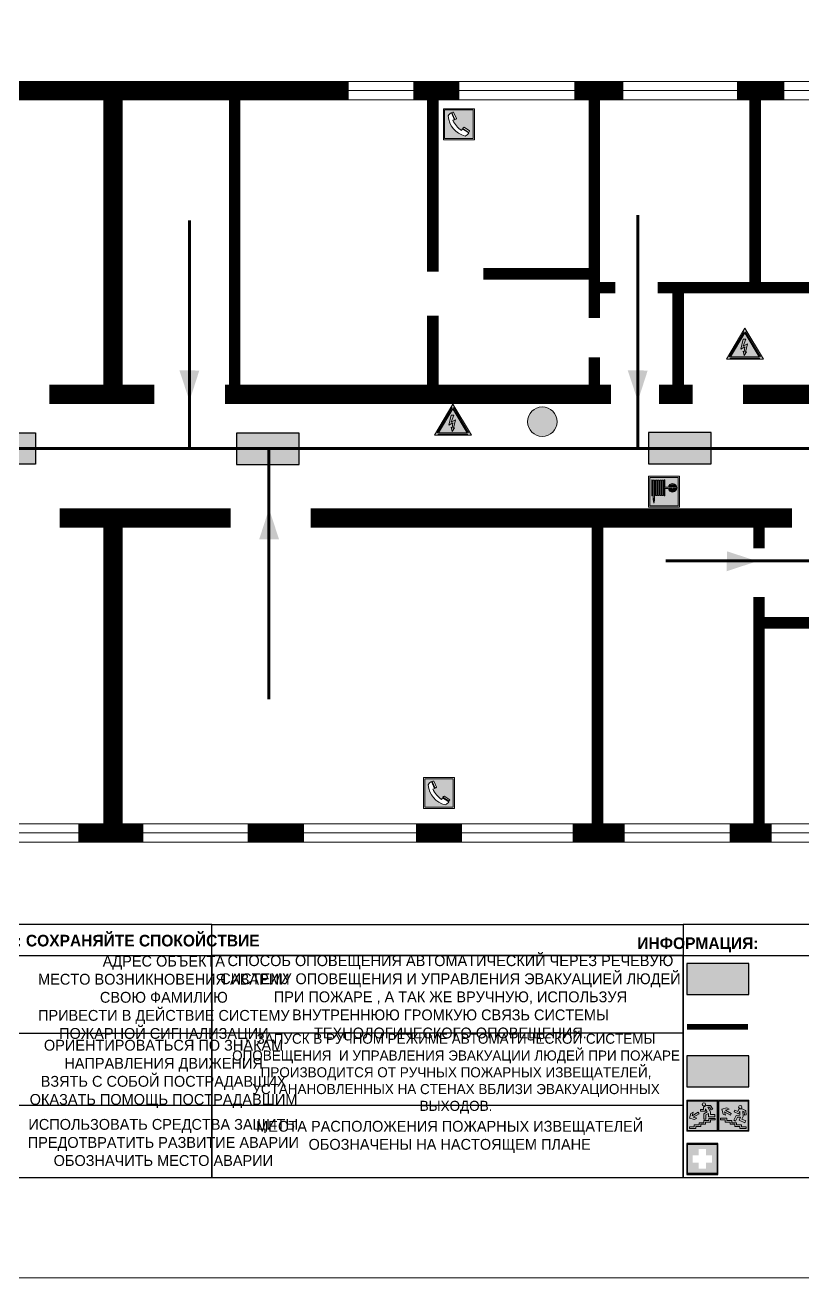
# Model space of a CAD drawing. Header units: millimetres. Extents: x 13114 to 67229, y 22859 to 38520.
# Drawn here: x 26454 to 26654.8, y 34765.6 to 35089.2 of the extents above; entities that cross this region are included whole.
import ezdxf

# ---------------------------------------------------------------- set-up
doc = ezdxf.new("R2010")
doc.units = ezdxf.units.MM
doc.layers.add('План_Штампы', color=7, linetype='Continuous')
doc.styles.add('обычный', font='arial.ttf')

# ---------------------------------------------------------------- blocks, each defined once
blk = doc.blocks.new('A$C7B4425F7')
at = {"true_color": 0xffffff}
blk.add_hatch(color=7, dxfattribs=at).paths.add_polyline_path([(0, 0), (-16, 0), (-16, -8), (0, -8)])
h = blk.add_hatch(color=126)
h.paths.add_polyline_path([(-0.2, -0.2), (-15.8, -0.2), (-15.8, -7.8), (-0.2, -7.8)])
h.paths.add_polyline_path([(-11.76, -2.03), (-11.76, -3.66), (-11.17, -3.66, -0.568275), (-11.17, -6.18), (-12.58, -6.18), (-12.58, -2.03)], flags=16)
h.paths.add_polyline_path([(-13.33, -4.12, -0.495768), (-13.59, -6.18), (-15.03, -6.18), (-15.03, -2.03), (-13.59, -2.03, -0.487973)], flags=16)
h.paths.add_polyline_path([(-10.25, -2.03), (-9.48, -2.03), (-9.48, -6.18), (-10.25, -6.18)], flags=16)
h.paths.add_polyline_path([(-13.84, -3.69), (-14.24, -3.69), (-14.24, -3.03), (-13.9, -3.03, -0.692621)], flags=0)
h.paths.add_polyline_path([(-9.15, -2.03), (-8.4, -2.03), (-8.04, -3.07), (-7.68, -2.03), (-6.93, -2.03), (-7.64, -4.1), (-6.93, -6.18), (-7.68, -6.18), (-8.04, -5.14), (-8.4, -6.18), (-9.15, -6.18), (-8.44, -4.1)], flags=16)
h.paths.add_polyline_path([(-11.76, -4.46), (-11.42, -4.46, -0.692621), (-11.36, -5.12), (-11.76, -5.12)], flags=0)
h.paths.add_polyline_path([(-13.9, -5.2), (-14.24, -5.2), (-14.24, -4.55), (-13.84, -4.55, -0.708038)], flags=0)
edge = h.paths.add_edge_path(flags=16)
edge.add_ellipse((-5.51, -4.08), major_axis=(0, 2.05), ratio=0.586184, start_angle=0, end_angle=360)
edge = h.paths.add_edge_path(flags=0)
edge.add_ellipse((-5.51, -4.08), major_axis=(0, 1.14), ratio=0.454828, start_angle=0, end_angle=360)
h.paths.add_polyline_path([(-4.13, -4.96, 0.377264), (-3.48, -4.52, 0.0555), (-3.16, -2.03), (-1.66, -2.03), (-1.66, -4.96), (-0.96, -4.96), (-0.96, -7.01), (-1.75, -7.01), (-1.75, -6.18), (-3.3, -6.18), (-3.3, -7.02), (-4.13, -7.02)], flags=16)
h.paths.add_polyline_path([(-2.73, -2.91), (-2.28, -2.91), (-2.28, -4.96), (-3.05, -4.96, 0.079136)], flags=0)
at = {"color": 126}
blk.add_lwpolyline([(-16, -8), (0, -8), (0, 0), (-16, 0)], close=True, dxfattribs=at)
blk = doc.blocks.new('A$C18900ED3')
h = blk.add_hatch(color=126)
h.paths.add_polyline_path([(-0.18, -0.18), (-7.02, -0.18), (-7.02, -7.02), (-0.18, -7.02)])
h.paths.add_polyline_path([(-5.89, -4.46), (-5.89, -2.77), (-4.46, -2.77), (-4.46, -1.31), (-2.77, -1.31), (-2.77, -2.77), (-1.33, -2.77), (-1.33, -4.46), (-2.77, -4.46), (-2.77, -5.89), (-4.46, -5.89), (-4.46, -4.46)], flags=16)
at = {"color": 126}
for p, q in [((-7.2, 0), (-7.2, -7.2)), ((0, 0), (-7.2, 0)), ((0, -7.2), (0, 0)), ((-7.02, -7.02), (-7.02, -0.18)), ((-7.02, -0.18), (-0.18, -0.18)), ((-0.18, -0.18), (-0.18, -7.02)), ((-7.2, -7.2), (0, -7.2)), ((-0.18, -7.02), (-7.02, -7.02))]:
    blk.add_line(p, q, dxfattribs=at)
blk = doc.blocks.new('вниз 3')
at = {"lineweight": 0, "true_color": 0xffffff}
h = blk.add_hatch(color=7, dxfattribs=at)
h.dxf.hatch_style = 1
h.paths.add_polyline_path([(40997.5, -4475.69), (40997.25, -4475.28), (40995.76, -4476.15), (40995.97, -4475.23), (40995.39, -4475.56), (40995.05, -4476.83), (40996.33, -4477.17), (40996.91, -4476.83), (40996, -4476.55)], flags=0)
h.paths.add_polyline_path([(40999.81, -4473.95), (41000.22, -4473.95), (41000.64, -4474.67), (41001.03, -4474.43), (41000.46, -4473.49), (41000.42, -4473.49), (40999.43, -4473.49), (40998.68, -4473.92), (40998.68, -4474.57), (40997.88, -4474.57), (40997.88, -4475), (40999.14, -4475), (40999.14, -4474.43), (40999.14, -4474.38), (40999.59, -4475.15), (40998.72, -4475.67), (40998.72, -4477.06), (40999.24, -4477.06), (40999.24, -4475.96), (40999.95, -4475.56), (40999.95, -4476.43), (41001.61, -4476.43), (41001.61, -4475.88), (41000.47, -4475.88), (41000.47, -4475.12)], flags=0)
h.paths.add_polyline_path([(40999.2, -4473.24, 1), (40998.35, -4473.24, 1)], flags=0)
h.paths.add_polyline_path([(41000.46, -4477.26), (41001.69, -4477.26), (41001.69, -4476.84), (41000.03, -4476.84), (41000.03, -4477.39), (40998.78, -4477.39), (40998.78, -4477.95), (40997.53, -4477.95), (40997.53, -4478.5), (40996.29, -4478.5), (40996.29, -4479.06), (40995.05, -4479.06), (40995.05, -4479.48), (40995.29, -4479.48), (40996.72, -4479.48), (40996.72, -4478.92), (40997.97, -4478.92), (40997.97, -4478.36), (40999.2, -4478.36), (40999.2, -4477.81), (41000.46, -4477.81)], flags=0)
h.paths.add_polyline_path([(41002.37, -4472.17), (40994.37, -4472.17), (40994.37, -4480.17), (41002.37, -4480.17)])
h.paths.add_polyline_path([(41002.16, -4479.96), (40994.57, -4479.96), (40994.57, -4472.37), (41002.16, -4472.37)], flags=16)
h.paths.add_polyline_path([(41001.61, -4475.88), (41001.61, -4476.43), (40999.95, -4476.43), (40999.95, -4475.56), (40999.24, -4475.96), (40999.24, -4477.06), (40998.72, -4477.06), (40998.72, -4475.67), (40999.59, -4475.15), (40999.14, -4474.38), (40999.14, -4474.43), (40999.14, -4475), (40997.88, -4475), (40997.88, -4474.57), (40998.68, -4474.57), (40998.68, -4473.92), (40999.43, -4473.49), (41000.42, -4473.49), (41000.46, -4473.49), (41001.03, -4474.43), (41000.64, -4474.67), (41000.22, -4473.95), (40999.81, -4473.95), (41000.47, -4475.12), (41000.47, -4475.88)], flags=0)
h.paths.add_polyline_path([(41001.69, -4476.84), (41001.69, -4477.26), (41000.46, -4477.26), (41000.46, -4477.81), (40999.2, -4477.81), (40999.2, -4478.36), (40997.97, -4478.36), (40997.97, -4478.92), (40996.72, -4478.92), (40996.72, -4479.48), (40995.05, -4479.48), (40995.05, -4479.06), (40996.29, -4479.06), (40996.29, -4478.5), (40997.53, -4478.5), (40997.53, -4477.95), (40998.78, -4477.95), (40998.78, -4477.39), (41000.03, -4477.39), (41000.03, -4476.84)], flags=0)
h.paths.add_polyline_path([(40998.35, -4473.24, -1), (40999.2, -4473.24, -1)], flags=0)
h.paths.add_polyline_path([(40997.5, -4475.69), (40996, -4476.55), (40996.91, -4476.83), (40996.33, -4477.17), (40995.05, -4476.83), (40995.39, -4475.56), (40995.97, -4475.23), (40995.76, -4476.15), (40997.25, -4475.28)], flags=0)
at = {"lineweight": 0}
h = blk.add_hatch(color=126, dxfattribs=at)
h.dxf.hatch_style = 1
h.paths.add_polyline_path([(41002.16, -4472.37), (40994.57, -4472.37), (40994.57, -4479.96), (41002.16, -4479.96)])
h.paths.add_polyline_path([(40995.97, -4475.23), (40995.76, -4476.15), (40997.25, -4475.28), (40997.5, -4475.69), (40996, -4476.55), (40996.91, -4476.83), (40996.33, -4477.17), (40995.05, -4476.83), (40995.39, -4475.56)], flags=16)
h.paths.add_polyline_path([(40997.88, -4474.57), (40998.68, -4474.57), (40998.68, -4473.92), (40999.43, -4473.49), (41000.42, -4473.49), (41000.46, -4473.49), (41001.03, -4474.43), (41000.64, -4474.67), (41000.22, -4473.95), (40999.81, -4473.95), (41000.47, -4475.12), (41000.47, -4475.88), (41001.61, -4475.88), (41001.61, -4476.43), (40999.95, -4476.43), (40999.95, -4475.56), (40999.24, -4475.96), (40999.24, -4477.06), (40998.72, -4477.06), (40998.72, -4475.67), (40999.59, -4475.15), (40999.14, -4474.38), (40999.14, -4474.43), (40999.14, -4475), (40997.88, -4475)], flags=16)
h.paths.add_polyline_path([(40998.35, -4473.24, -1), (40999.2, -4473.24, -1)], flags=16)
h.paths.add_polyline_path([(40997.53, -4477.95), (40998.78, -4477.95), (40998.78, -4477.39), (41000.03, -4477.39), (41000.03, -4476.84), (41001.69, -4476.84), (41001.69, -4477.26), (41000.46, -4477.26), (41000.46, -4477.81), (40999.2, -4477.81), (40999.2, -4478.36), (40997.97, -4478.36), (40997.97, -4478.92), (40996.72, -4478.92), (40996.72, -4479.48), (40995.05, -4479.48), (40995.05, -4479.06), (40996.29, -4479.06), (40996.29, -4478.5), (40997.53, -4478.5)], flags=16)
at = {"lineweight": 0, "true_color": 0xffffff}
h = blk.add_hatch(color=7, dxfattribs=at)
h.dxf.hatch_style = 1
h.paths.add_polyline_path([(40999.2, -4473.24, 1), (40998.35, -4473.24, 1)])
h.paths.add_polyline_path([(40999.81, -4473.95), (41000.22, -4473.95), (41000.64, -4474.67), (41001.03, -4474.43), (41000.46, -4473.49), (41000.42, -4473.49), (40999.43, -4473.49), (40998.68, -4473.92), (40998.68, -4474.57), (40997.88, -4474.57), (40997.88, -4475), (40999.14, -4475), (40999.14, -4474.43), (40999.14, -4474.38), (40999.59, -4475.15), (40998.72, -4475.67), (40998.72, -4477.06), (40999.24, -4477.06), (40999.24, -4475.96), (40999.95, -4475.56), (40999.95, -4476.43), (41001.61, -4476.43), (41001.61, -4475.88), (41000.47, -4475.88), (41000.47, -4475.12)])
h.paths.add_polyline_path([(40999.2, -4477.81), (41000.46, -4477.81), (41000.46, -4477.26), (41001.69, -4477.26), (41001.69, -4476.84), (41000.03, -4476.84), (41000.03, -4477.39), (40998.78, -4477.39), (40998.78, -4477.95), (40997.53, -4477.95), (40997.53, -4478.5), (40996.29, -4478.5), (40996.29, -4479.06), (40995.05, -4479.06), (40995.05, -4479.48), (40995.29, -4479.48), (40996.72, -4479.48), (40996.72, -4478.92), (40997.97, -4478.92), (40997.97, -4478.36), (40999.2, -4478.36)])
h.paths.add_polyline_path([(40997.5, -4475.69), (40997.25, -4475.28), (40995.76, -4476.15), (40995.97, -4475.23), (40995.39, -4475.56), (40995.05, -4476.83), (40996.33, -4477.17), (40996.91, -4476.83), (40996, -4476.55)])
at = {"color": 126, "lineweight": 0}
for points in [[(40994.37, -4472.17), (41002.37, -4472.17), (41002.37, -4480.17), (40994.37, -4480.17)], [(40994.57, -4472.37), (41002.16, -4472.37), (41002.16, -4479.96), (40994.57, -4479.96)]]:
    blk.add_lwpolyline(points, close=True, dxfattribs=at)
for points in [[(40999.14, -4474.43), (40999.14, -4475), (40997.88, -4475), (40997.88, -4474.57), (40998.68, -4474.57), (40998.68, -4473.92), (40999.43, -4473.49), (41000.42, -4473.49), (41000.46, -4473.49), (41001.03, -4474.43), (41000.64, -4474.67), (41000.22, -4473.95), (40999.81, -4473.95), (41000.47, -4475.12), (41000.47, -4475.88), (41001.61, -4475.88), (41001.61, -4476.43), (40999.95, -4476.43), (40999.95, -4475.56), (40999.24, -4475.96), (40999.24, -4477.06), (40998.72, -4477.06), (40998.72, -4475.67), (40999.59, -4475.15), (40999.14, -4474.38), (40999.14, -4474.43)], [(40995.05, -4476.83), (40995.39, -4475.56), (40995.97, -4475.23), (40995.76, -4476.15), (40997.25, -4475.28), (40997.5, -4475.69), (40996, -4476.55), (40996.91, -4476.83), (40996.33, -4477.17), (40995.05, -4476.83)], [(40995.29, -4479.48), (40995.05, -4479.48), (40995.05, -4479.06), (40996.29, -4479.06), (40996.29, -4478.5), (40997.53, -4478.5), (40997.53, -4477.95), (40998.78, -4477.95), (40998.78, -4477.39), (41000.03, -4477.39), (41000.03, -4476.84), (41001.69, -4476.84), (41001.69, -4477.26), (41000.46, -4477.26), (41000.46, -4477.81), (40999.2, -4477.81), (40999.2, -4478.36), (40997.97, -4478.36), (40997.97, -4478.92), (40996.72, -4478.92), (40996.72, -4479.48), (40995.05, -4479.48)]]:
    blk.add_lwpolyline(points, dxfattribs=at)
blk.add_circle((40998.77, -4473.24), 0.426, dxfattribs=at)
blk = doc.blocks.new('A$C32E8229D')
at = {"true_color": 0xffffff}
blk.add_hatch(color=7, dxfattribs=at).paths.add_polyline_path([(0, 0), (0, -8), (16, -8), (16, 0)])
h = blk.add_hatch(color=126)
h.paths.add_polyline_path([(0.2, -0.2), (15.8, -0.2), (15.8, -7.8), (0.2, -7.8)])
h.paths.add_polyline_path([(13.49, -2.05), (12.08, -2.05), (11.37, -2.63, 0.162397), (11.29, -2.84), (11.29, -3.63), (10.35, -3.63), (10.35, -4.05), (11.68, -4.05), (11.68, -3.48), (12.26, -4.28), (11.29, -5.1), (11.29, -6.78), (11.85, -6.78), (11.85, -5.44), (12.8, -4.64), (12.8, -5.94), (14.46, -5.94), (14.46, -5.39), (13.45, -5.39), (13.45, -3.97), (12.46, -2.59), (13.15, -2.59), (13.69, -3.34), (14.18, -3)], flags=16)
h.paths.add_polyline_path([(10.74, -1.82, 1), (11.8, -1.82, 1)], flags=16)
h.paths.add_polyline_path([(9.39, -3.59), (5.99, -3.59), (6.56, -3.03), (5.91, -3.03), (5.1, -3.83), (5.91, -4.64), (6.56, -4.64), (5.99, -4.09), (9.39, -4.09)], flags=16)
h.paths.add_polyline_path([(4.29, -1.08), (1.72, -1.08), (1.72, -6.6), (4.29, -6.6)], flags=16)
at = {"color": 126}
blk.add_lwpolyline([(16, -8), (0, -8), (0, 0), (16, 0)], close=True, dxfattribs=at)
blk = doc.blocks.new('вверх')
at = {"lineweight": 0, "true_color": 0xffffff}
h = blk.add_hatch(color=7, dxfattribs=at)
h.dxf.hatch_style = 1
h.paths.add_polyline_path([(40999.03, -4475.37), (41000.53, -4474.51), (40999.62, -4474.22), (41000.2, -4473.88), (41001.48, -4474.22), (41001.13, -4475.49), (41000.55, -4475.82), (41000.76, -4474.91), (40999.27, -4475.77)], flags=0)
h.paths.add_polyline_path([(40998.09, -4474.5), (40998.28, -4474.89), (40997.14, -4475.43), (40996.89, -4474.92), (40996.87, -4474.87), (40996.8, -4475.75), (40997.81, -4475.85), (40998.41, -4477.11), (40997.94, -4477.33), (40997.47, -4476.34), (40996.66, -4476.28), (40997.03, -4477.06), (40995.52, -4477.78), (40995.29, -4477.28), (40996.32, -4476.79), (40996, -4476.11), (40996.09, -4474.77), (40995.72, -4474.94), (40995.64, -4475.77), (40995.2, -4475.72), (40995.3, -4474.63), (40995.33, -4474.61), (40996.23, -4474.19), (40997.09, -4474.25), (40997.37, -4474.84)], flags=0)
h.paths.add_polyline_path([(40997.14, -4473.68, -1), (40996.29, -4473.68, -1)], flags=0)
h.paths.add_polyline_path([(41000.58, -4477.58), (41000.58, -4477.03), (41001.81, -4477.03), (41001.81, -4476.6), (41000.15, -4476.6), (41000.15, -4477.16), (40998.9, -4477.16), (40998.9, -4477.72), (40997.65, -4477.72), (40997.65, -4478.27), (40996.41, -4478.27), (40996.41, -4478.82), (40995.17, -4478.82), (40995.17, -4479.25), (40995.41, -4479.25), (40996.84, -4479.25), (40996.84, -4478.69), (40998.09, -4478.69), (40998.09, -4478.13), (40999.32, -4478.13), (40999.32, -4477.58)], flags=0)
h.paths.add_polyline_path([(41002.49, -4471.94), (40994.49, -4471.94), (40994.49, -4479.94), (41002.49, -4479.94)])
h.paths.add_polyline_path([(41002.28, -4479.72), (40994.69, -4479.72), (40994.69, -4472.14), (41002.28, -4472.14)], flags=16)
h.paths.add_polyline_path([(41001.81, -4476.6), (41001.81, -4477.03), (41000.58, -4477.03), (41000.58, -4477.58), (40999.32, -4477.58), (40999.32, -4478.13), (40998.09, -4478.13), (40998.09, -4478.69), (40996.84, -4478.69), (40996.84, -4479.25), (40995.17, -4479.25), (40995.17, -4478.82), (40996.41, -4478.82), (40996.41, -4478.27), (40997.65, -4478.27), (40997.65, -4477.72), (40998.9, -4477.72), (40998.9, -4477.16), (41000.15, -4477.16), (41000.15, -4476.6)], flags=0)
at = {"lineweight": 0}
h = blk.add_hatch(color=126, dxfattribs=at)
h.dxf.hatch_style = 1
h.paths.add_polyline_path([(40994.69, -4479.72), (41002.28, -4479.72), (41002.28, -4472.14), (40994.69, -4472.14)])
h.paths.add_polyline_path([(40999.03, -4475.37), (41000.53, -4474.51), (40999.62, -4474.22), (41000.2, -4473.88), (41001.48, -4474.22), (41001.13, -4475.49), (41000.55, -4475.82), (41000.76, -4474.91), (40999.27, -4475.77)], flags=16)
h.paths.add_polyline_path([(40997.09, -4474.25), (40997.37, -4474.84), (40998.09, -4474.5), (40998.28, -4474.89), (40997.14, -4475.43), (40996.89, -4474.92), (40996.87, -4474.87), (40996.8, -4475.75), (40997.81, -4475.85), (40998.41, -4477.11), (40997.94, -4477.33), (40997.47, -4476.34), (40996.66, -4476.28), (40997.03, -4477.06), (40995.52, -4477.78), (40995.29, -4477.28), (40996.32, -4476.79), (40996, -4476.11), (40996.09, -4474.77), (40995.72, -4474.94), (40995.64, -4475.77), (40995.2, -4475.72), (40995.3, -4474.63), (40995.33, -4474.61), (40996.23, -4474.19)], flags=16)
h.paths.add_polyline_path([(40996.29, -4473.68, -1), (40997.14, -4473.68, -1)], flags=16)
h.paths.add_polyline_path([(40997.65, -4477.72), (40998.9, -4477.72), (40998.9, -4477.16), (41000.15, -4477.16), (41000.15, -4476.6), (41001.81, -4476.6), (41001.81, -4477.03), (41000.58, -4477.03), (41000.58, -4477.58), (40999.32, -4477.58), (40999.32, -4478.13), (40998.09, -4478.13), (40998.09, -4478.69), (40996.84, -4478.69), (40996.84, -4479.25), (40995.17, -4479.25), (40995.17, -4478.82), (40996.41, -4478.82), (40996.41, -4478.27), (40997.65, -4478.27)], flags=16)
at = {"lineweight": 0, "true_color": 0xffffff}
h = blk.add_hatch(color=7, dxfattribs=at)
h.dxf.hatch_style = 1
h.paths.add_polyline_path([(40997.14, -4473.68, 1), (40996.29, -4473.68, 1)])
h.paths.add_polyline_path([(40998.28, -4474.89), (40998.09, -4474.5), (40997.37, -4474.84), (40997.09, -4474.25), (40996.23, -4474.19), (40995.33, -4474.61), (40995.3, -4474.63), (40995.2, -4475.72), (40995.64, -4475.77), (40995.72, -4474.94), (40996.09, -4474.77), (40996, -4476.11), (40996.32, -4476.79), (40995.29, -4477.28), (40995.52, -4477.78), (40997.03, -4477.06), (40996.66, -4476.28), (40997.47, -4476.34), (40997.94, -4477.33), (40998.41, -4477.11), (40997.81, -4475.85), (40996.8, -4475.75), (40996.87, -4474.87), (40996.89, -4474.92), (40997.14, -4475.43)])
h.paths.add_polyline_path([(40998.09, -4478.13), (40999.32, -4478.13), (40999.32, -4477.58), (41000.58, -4477.58), (41000.58, -4477.03), (41001.81, -4477.03), (41001.81, -4476.6), (41000.15, -4476.6), (41000.15, -4477.16), (40998.9, -4477.16), (40998.9, -4477.72), (40997.65, -4477.72), (40997.65, -4478.27), (40996.41, -4478.27), (40996.41, -4478.82), (40995.17, -4478.82), (40995.17, -4479.25), (40995.41, -4479.25), (40996.84, -4479.25), (40996.84, -4478.69), (40998.09, -4478.69)])
h.paths.add_polyline_path([(40999.03, -4475.37), (40999.27, -4475.77), (41000.76, -4474.91), (41000.55, -4475.82), (41001.13, -4475.49), (41001.48, -4474.22), (41000.2, -4473.88), (40999.62, -4474.22), (41000.53, -4474.51)])
at = {"color": 126, "lineweight": 0}
for points in [[(40994.49, -4471.94), (41002.49, -4471.94), (41002.49, -4479.94), (40994.49, -4479.94)], [(40994.69, -4472.14), (41002.28, -4472.14), (41002.28, -4479.72), (40994.69, -4479.72)]]:
    blk.add_lwpolyline(points, close=True, dxfattribs=at)
for points in [[(40996.89, -4474.92), (40997.14, -4475.43), (40998.28, -4474.89), (40998.09, -4474.5), (40997.37, -4474.84), (40997.09, -4474.25), (40996.23, -4474.19), (40995.33, -4474.61), (40995.3, -4474.63), (40995.2, -4475.72), (40995.64, -4475.77), (40995.72, -4474.94), (40996.09, -4474.77), (40996, -4476.11), (40996.32, -4476.79), (40995.29, -4477.28), (40995.52, -4477.78), (40997.03, -4477.06), (40996.66, -4476.28), (40997.47, -4476.34), (40997.94, -4477.33), (40998.41, -4477.11), (40997.81, -4475.85), (40996.8, -4475.75), (40996.87, -4474.87), (40996.89, -4474.92)], [(41001.48, -4474.22), (41001.13, -4475.49), (41000.55, -4475.82), (41000.76, -4474.91), (40999.27, -4475.77), (40999.03, -4475.37), (41000.53, -4474.51), (40999.62, -4474.22), (41000.2, -4473.88), (41001.48, -4474.22)], [(40995.41, -4479.25), (40995.17, -4479.25), (40995.17, -4478.82), (40996.41, -4478.82), (40996.41, -4478.27), (40997.65, -4478.27), (40997.65, -4477.72), (40998.9, -4477.72), (40998.9, -4477.16), (41000.15, -4477.16), (41000.15, -4476.6), (41001.81, -4476.6), (41001.81, -4477.03), (41000.58, -4477.03), (41000.58, -4477.58), (40999.32, -4477.58), (40999.32, -4478.13), (40998.09, -4478.13), (40998.09, -4478.69), (40996.84, -4478.69), (40996.84, -4479.25), (40995.17, -4479.25)]]:
    blk.add_lwpolyline(points, dxfattribs=at)
blk.add_circle((40996.71, -4473.68), 0.426, dxfattribs=at)
blk = doc.blocks.new('A$C7B8C2D5B')
at = {"lineweight": 0}
h = blk.add_hatch(color=5, dxfattribs=at)
h.dxf.hatch_style = 1
h.paths.add_polyline_path([(1.4, -3.02, 1), (-2.11, -3.02, 1)])
at = {"color": 5, "lineweight": 0}
blk.add_circle((-0.36, -3.02), 1.75, dxfattribs=at)
blk = doc.blocks.new('A$C3E6D3DDE')
at = {"lineweight": 5}
h = blk.add_hatch(color=40, dxfattribs=at)
h.paths.add_polyline_path([(24.1, 1.45), (16.46, -11.35), (31.74, -11.35)])
h.paths.add_polyline_path([(24.09, -0.46), (30.03, -10.41), (18.14, -10.41)], flags=16)
h.paths.add_polyline_path([(24.54, -3.08), (23.41, -6.02), (25.13, -5.01), (24.33, -8.5), (24.82, -8.27), (23.79, -9.86), (23.4, -8.04), (23.8, -8.43), (24.04, -6.29), (22.39, -7.25), (23.44, -3.08)], flags=0)
h = blk.add_hatch(color=256, dxfattribs=at)
h.paths.add_polyline_path([(24.37, 0.03, 0.567511), (23.82, 0.03), (17.59, -10.4, 0.582454), (17.86, -10.88), (30.32, -10.88, 0.582149), (30.6, -10.4)])
h.paths.add_polyline_path([(24.09, -0.46), (18.14, -10.41), (30.03, -10.41)], flags=16)
h.paths.add_polyline_path([(24.54, -3.08), (23.41, -6.02), (25.13, -5.01), (24.33, -8.5), (24.82, -8.27), (23.79, -9.86), (23.4, -8.04), (23.8, -8.43), (24.04, -6.29), (22.39, -7.25), (23.44, -3.08)], flags=0)
h = blk.add_hatch(color=40, dxfattribs=at)
h.paths.add_polyline_path([(24.09, -0.46), (18.14, -10.41), (30.03, -10.41)])
h.paths.add_polyline_path([(24.82, -8.27), (23.79, -9.86), (23.4, -8.04), (23.8, -8.43), (24.04, -6.29), (22.39, -7.25), (23.44, -3.08), (24.54, -3.08), (23.41, -6.02), (25.13, -5.01), (24.33, -8.5)], flags=16)
at = {"color": 40, "lineweight": 5}
for p, q in [((16.46, -11.35), (24.1, 1.45)), ((24.1, 1.45), (31.74, -11.35))]:
    blk.add_line(p, q, dxfattribs=at)
at = {"lineweight": 5}
for p, q in [((17.59, -10.4), (23.82, 0.03)), ((24.37, 0.03), (30.6, -10.4)), ((18.14, -10.41), (24.09, -0.46)), ((23.44, -3.08), (22.39, -7.25)), ((23.41, -6.02), (24.54, -3.08)), ((25.13, -5.01), (23.41, -6.02)), ((24.54, -3.08), (23.44, -3.08)), ((24.09, -0.46), (30.03, -10.41)), ((24.33, -8.5), (25.13, -5.01)), ((22.39, -7.25), (24.04, -6.29)), ((23.8, -8.43), (23.4, -8.04)), ((23.4, -8.04), (23.79, -9.86)), ((23.79, -9.86), (24.82, -8.27)), ((24.04, -6.29), (23.8, -8.43)), ((24.82, -8.27), (24.33, -8.5)), ((17.86, -10.88), (30.32, -10.88)), ((18.14, -10.41), (30.03, -10.41))]:
    blk.add_line(p, q, dxfattribs=at)
at = {"color": 50, "lineweight": 5}
blk.add_line((31.74, -11.35), (16.46, -11.35), dxfattribs=at)
blk = doc.blocks.new('A$C37112FD5')
at = {"true_color": 0xf5f5ff}
h = blk.add_hatch(color=7, dxfattribs=at)
h.dxf.hatch_style = 1
h.paths.add_polyline_path([(12.8, -7.4), (0, -7.4), (0, -20.2), (12.8, -20.2)])
h.paths.add_polyline_path([(12.29, -7.91), (12.29, -19.69), (0.51, -19.69), (0.51, -7.91)], flags=16)
h.paths.add_polyline_path([(4.98, -9.04, -0.42597), (5.17, -9.22), (5.17, -12.25), (5.17, -15.29, -0.432244), (4.98, -15.47), (4.83, -15.47, -0.42597), (4.64, -15.29), (4.64, -12.25), (4.64, -9.22, -0.432244), (4.83, -9.04)], flags=0)
h.paths.add_polyline_path([(4.28, -9.22), (4.28, -12.25), (4.28, -15.29, -0.432244), (4.09, -15.47), (3.94, -15.47, -0.42597), (3.75, -15.29), (3.75, -12.25), (3.75, -9.22, -0.432244), (3.94, -9.04), (4.09, -9.04, -0.42597)], flags=0)
h.paths.add_polyline_path([(5.72, -9.04), (5.87, -9.04, -0.42597), (6.06, -9.22), (6.06, -12.25), (6.06, -15.29, -0.432244), (5.87, -15.47), (5.72, -15.47, -0.42597), (5.53, -15.29), (5.53, -12.25), (5.53, -9.22, -0.432244)], flags=0)
h.paths.add_polyline_path([(6.42, -8.9), (6.5, -8.9, -0.42597), (6.69, -9.08), (6.69, -12.03), (8.21, -12.03, -15.824349), (8.21, -12.47), (6.69, -12.47), (6.69, -15.42, -0.432244), (6.5, -15.6), (6.42, -15.6)], flags=0)
h.paths.add_polyline_path([(3.39, -9.22), (3.39, -12.25), (3.39, -15.29, -0.432244), (3.2, -15.47), (3.05, -15.47, -0.42597), (2.85, -15.29), (2.85, -12.25), (2.85, -9.22, -0.432244), (3.05, -9.04), (3.2, -9.04, -0.42597)], flags=0)
h.paths.add_polyline_path([(2.5, -9.22), (2.5, -16.71), (1.96, -16.71), (1.96, -9.22, -0.432244), (2.15, -9.04), (2.31, -9.04, -0.42597)], flags=0)
h.paths.add_polyline_path([(1.61, -8.9), (1.61, -15.6), (1.57, -15.6, -0.42597), (1.37, -15.42), (1.37, -12.03), (1.37, -9.09, -0.432244), (1.57, -8.9)], flags=0)
h.paths.add_polyline_path([(9.76, -10.81), (9.76, -12.03), (8.49, -12.03, -0.336371)], flags=0)
h.paths.add_polyline_path([(8.49, -12.47), (9.76, -12.47), (9.76, -13.7, -0.336371)], flags=0)
h.paths.add_polyline_path([(10.11, -10.81, -0.336371), (11.38, -12.03), (10.11, -12.03)], flags=0)
h.paths.add_polyline_path([(10.11, -12.47), (11.38, -12.47, -0.336371), (10.11, -13.7)], flags=0)
h.paths.add_polyline_path([(2.5, -16.84), (2.5, -17.05), (1.97, -17.05), (1.97, -16.84)], flags=0)
h.paths.add_polyline_path([(2.5, -17.24, -0.033778), (2.24, -18.6, -0.033778), (1.97, -17.24)], flags=0)
h = blk.add_hatch(color=242)
h.dxf.hatch_style = 1
h.paths.add_polyline_path([(12.29, -7.91), (0.51, -7.91), (0.51, -19.69), (12.29, -19.69)])
h.paths.add_polyline_path([(6.42, -15.6), (6.42, -8.9), (6.5, -8.9, -0.42597), (6.69, -9.08), (6.69, -12.03), (8.21, -12.03, -15.824349), (8.21, -12.47), (6.69, -12.47), (6.69, -15.42, -0.432244), (6.5, -15.6)], flags=16)
h.paths.add_polyline_path([(5.87, -15.47), (5.72, -15.47, -0.42597), (5.53, -15.29), (5.53, -12.25), (5.53, -9.22, -0.432244), (5.72, -9.04), (5.87, -9.04, -0.42597), (6.06, -9.22), (6.06, -12.25), (6.06, -15.29, -0.432244)], flags=16)
h.paths.add_polyline_path([(4.98, -15.47), (4.83, -15.47, -0.42597), (4.64, -15.29), (4.64, -12.25), (4.64, -9.22, -0.432244), (4.83, -9.04), (4.98, -9.04, -0.42597), (5.17, -9.22), (5.17, -12.25), (5.17, -15.29, -0.432244)], flags=16)
h.paths.add_polyline_path([(4.09, -15.47), (3.94, -15.47, -0.42597), (3.75, -15.29), (3.75, -12.25), (3.75, -9.22, -0.432244), (3.94, -9.04), (4.09, -9.04, -0.42597), (4.28, -9.22), (4.28, -12.25), (4.28, -15.29, -0.432244)], flags=16)
h.paths.add_polyline_path([(3.2, -15.47), (3.05, -15.47, -0.42597), (2.85, -15.29), (2.85, -12.25), (2.85, -9.22, -0.432244), (3.05, -9.04), (3.2, -9.04, -0.42597), (3.39, -9.22), (3.39, -12.25), (3.39, -15.29, -0.432244)], flags=16)
h.paths.add_polyline_path([(2.5, -17.05), (1.97, -17.05), (1.97, -16.84), (2.5, -16.84)], flags=16)
h.paths.add_polyline_path([(2.5, -17.24, -0.033778), (2.24, -18.6, -0.033778), (1.97, -17.24)], flags=16)
h.paths.add_polyline_path([(2.5, -16.71), (1.96, -16.71), (1.96, -9.22, -0.432244), (2.15, -9.04), (2.31, -9.04, -0.42597), (2.5, -9.22)], flags=16)
h.paths.add_polyline_path([(1.61, -15.6), (1.57, -15.6, -0.42597), (1.37, -15.42), (1.37, -12.03), (1.37, -9.09, -0.432244), (1.57, -8.9), (1.61, -8.9)], flags=16)
h.paths.add_polyline_path([(8.49, -12.47), (9.76, -12.47), (9.76, -13.7, -0.336371)], flags=0)
h.paths.add_polyline_path([(10.11, -13.7), (10.11, -12.47), (11.38, -12.47, -0.336371)], flags=0)
h.paths.add_polyline_path([(8.49, -12.03, -0.336371), (9.76, -10.81), (9.76, -12.03)], flags=0)
h.paths.add_polyline_path([(10.11, -12.03), (10.11, -10.81, -0.336371), (11.38, -12.03)], flags=0)
h = blk.add_hatch(color=7, dxfattribs=at)
h.dxf.hatch_style = 1
h.paths.add_polyline_path([(1.61, -8.9), (1.57, -8.9, 0.432244), (1.37, -9.09), (1.37, -12.03), (1.37, -15.42, 0.42597), (1.57, -15.6), (1.61, -15.6)])
h.paths.add_polyline_path([(2.5, -9.22, 0.42597), (2.31, -9.04), (2.15, -9.04, 0.432244), (1.96, -9.22), (1.96, -16.71), (2.5, -16.71)])
h.paths.add_polyline_path([(2.5, -16.84), (1.97, -16.84), (1.97, -17.05), (2.5, -17.05)])
h.paths.add_polyline_path([(2.5, -17.24), (1.97, -17.24, 0.033778), (2.24, -18.6, 0.033778)])
h.paths.add_polyline_path([(3.39, -12.25), (3.39, -9.22, 0.42597), (3.2, -9.04), (3.05, -9.04, 0.432244), (2.85, -9.22), (2.85, -12.25), (2.85, -15.29, 0.42597), (3.05, -15.47), (3.2, -15.47, 0.432244), (3.39, -15.29)])
h.paths.add_polyline_path([(4.28, -12.25), (4.28, -9.22, 0.42597), (4.09, -9.04), (3.94, -9.04, 0.432244), (3.75, -9.22), (3.75, -12.25), (3.75, -15.29, 0.42597), (3.94, -15.47), (4.09, -15.47, 0.432244), (4.28, -15.29)])
h.paths.add_polyline_path([(5.17, -12.25), (5.17, -9.22, 0.42597), (4.98, -9.04), (4.83, -9.04, 0.432244), (4.64, -9.22), (4.64, -12.25), (4.64, -15.29, 0.42597), (4.83, -15.47), (4.98, -15.47, 0.432244), (5.17, -15.29)])
h.paths.add_polyline_path([(6.06, -12.25), (6.06, -9.22, 0.42597), (5.87, -9.04), (5.72, -9.04, 0.432244), (5.53, -9.22), (5.53, -12.25), (5.53, -15.29, 0.42597), (5.72, -15.47), (5.87, -15.47, 0.432244), (6.06, -15.29)])
h.paths.add_polyline_path([(6.69, -12.47), (8.21, -12.47, 15.824349), (8.21, -12.03), (6.69, -12.03), (6.69, -9.08, 0.42597), (6.5, -8.9), (6.42, -8.9), (6.42, -15.6), (6.5, -15.6, 0.432244), (6.69, -15.42)])
h.paths.add_polyline_path([(8.49, -12.47), (9.76, -12.47), (9.76, -13.7, -0.336371)], flags=16)
h.paths.add_polyline_path([(8.49, -12.03, -0.336371), (9.76, -10.81), (9.76, -12.03)], flags=16)
h.paths.add_polyline_path([(10.11, -12.47), (11.38, -12.47, -0.336371), (10.11, -13.7)], flags=16)
h.paths.add_polyline_path([(10.11, -12.03), (10.11, -10.81, -0.336371), (11.38, -12.03)], flags=16)
h = blk.add_hatch(color=242)
h.dxf.hatch_style = 1
h.paths.add_polyline_path([(9.76, -10.81, 0.336371), (8.49, -12.03), (9.76, -12.03)])
h.paths.add_polyline_path([(10.11, -10.81), (10.11, -12.03), (11.38, -12.03, 0.336371)])
h.paths.add_polyline_path([(11.38, -12.47), (10.11, -12.47), (10.11, -13.7, 0.336371)])
h.paths.add_polyline_path([(9.76, -12.47), (8.49, -12.47, 0.336371), (9.76, -13.7)])
at = {"color": 242, "lineweight": 5}
for p, q in [((0, -20.2), (0, -7.4)), ((0, -7.4), (12.8, -7.4)), ((1.37, -12.03), (1.37, -9.08)), ((1.57, -8.9), (1.61, -8.9)), ((1.61, -8.9), (1.61, -15.6)), ((1.96, -16.71), (1.96, -9.22)), ((2.15, -9.04), (2.31, -9.04)), ((2.5, -16.71), (2.5, -9.22)), ((2.85, -12.25), (2.85, -9.22)), ((3.05, -9.04), (3.2, -9.04)), ((3.39, -12.25), (3.39, -9.22)), ((3.75, -12.25), (3.75, -9.22)), ((3.94, -9.04), (4.09, -9.04)), ((4.28, -12.25), (4.28, -9.22)), ((4.64, -12.25), (4.64, -9.22)), ((4.83, -9.04), (4.98, -9.04)), ((5.17, -12.25), (5.17, -9.22)), ((5.53, -12.25), (5.53, -9.22)), ((5.72, -9.04), (5.87, -9.04)), ((6.06, -12.25), (6.06, -9.22)), ((6.42, -8.9), (6.42, -15.6)), ((6.5, -8.9), (6.42, -8.9)), ((6.69, -12.03), (6.69, -9.08)), ((12.8, -20.2), (12.8, -7.4)), ((1.37, -12.03), (1.37, -15.42)), ((2.85, -12.25), (2.85, -15.29)), ((3.05, -15.47), (3.2, -15.47)), ((3.39, -12.25), (3.39, -15.29)), ((3.75, -12.25), (3.75, -15.29)), ((3.94, -15.47), (4.09, -15.47)), ((4.28, -12.25), (4.28, -15.29)), ((4.64, -12.25), (4.64, -15.29)), ((4.83, -15.47), (4.98, -15.47)), ((5.17, -12.25), (5.17, -15.29)), ((5.53, -12.25), (5.53, -15.29)), ((5.72, -15.47), (5.87, -15.47)), ((6.06, -12.25), (6.06, -15.29)), ((8.21, -12.03), (6.69, -12.03)), ((8.21, -12.47), (6.69, -12.47)), ((6.69, -12.47), (6.69, -15.42)), ((9.76, -12.03), (8.49, -12.03)), ((9.76, -12.47), (8.49, -12.47)), ((9.76, -10.81), (9.76, -12.03)), ((9.76, -12.47), (9.76, -13.7)), ((10.11, -10.81), (10.11, -12.03)), ((11.38, -12.03), (10.11, -12.03)), ((11.38, -12.47), (10.11, -12.47)), ((10.11, -12.47), (10.11, -13.7)), ((0, -20.2), (12.8, -20.2)), ((1.57, -15.6), (1.61, -15.6)), ((1.96, -16.71), (2.5, -16.71)), ((1.97, -16.84), (2.5, -16.84)), ((1.97, -17.05), (1.97, -16.84)), ((2.5, -17.05), (1.97, -17.05)), ((1.97, -17.24), (2.5, -17.24)), ((2.5, -16.84), (2.5, -17.05)), ((6.42, -15.6), (6.5, -15.6))]:
    blk.add_line(p, q, dxfattribs=at)
blk.add_lwpolyline([(0.51, -7.91), (12.29, -7.91), (12.29, -19.69), (0.51, -19.69)], close=True, dxfattribs=at)
for centre, radius, start, end in [((1.56, -9.09), 0.182, 87.1027, 180.6071), ((2.15, -9.22), 0.182, 87.1027, 180.6071), ((2.32, -9.22), 0.182, 359.3929, 92.8973), ((3.04, -9.22), 0.182, 87.1027, 180.6071), ((3.21, -9.22), 0.182, 359.3929, 92.8973), ((3.93, -9.22), 0.182, 87.1027, 180.6071), ((4.1, -9.22), 0.182, 359.3929, 92.8973), ((4.82, -9.22), 0.182, 87.1027, 180.6071), ((4.99, -9.22), 0.182, 359.3929, 92.8973), ((5.71, -9.22), 0.182, 87.1027, 180.6071), ((5.88, -9.22), 0.182, 359.3929, 92.8973), ((6.51, -9.09), 0.182, 359.3929, 92.8973), ((1.56, -15.42), 0.182, 179.3929, 272.8973), ((3.04, -15.29), 0.182, 179.3929, 272.8973), ((3.21, -15.29), 0.182, 267.1027, 0.6071), ((3.93, -15.29), 0.182, 179.3929, 272.8973), ((4.1, -15.29), 0.182, 267.1027, 0.6071), ((4.82, -15.29), 0.182, 179.3929, 272.8973), ((4.99, -15.29), 0.182, 267.1027, 0.6071), ((5.71, -15.29), 0.182, 179.3929, 272.8973), ((5.88, -15.29), 0.182, 267.1027, 0.6071), ((6.51, -15.42), 0.182, 267.1027, 0.6071), ((9.93, -12.25), 1.74, 187.2319, 172.7681), ((9.93, -12.25), 1.46, 96.9927, 171.3585), ((9.93, -12.25), 1.46, 188.6415, 263.0073), ((9.93, -12.25), 1.46, 8.6415, 83.0073), ((9.93, -12.25), 1.46, 276.9927, 351.3585), ((12.17, -15.98), 10.27, 187.041, 194.7793), ((-7.7, -15.98), 10.27, 345.2207, 352.959)]:
    blk.add_arc(centre, radius, start, end, dxfattribs=at)
blk = doc.blocks.new('A$C456E1F9C')
at = {"lineweight": 5}
h = blk.add_hatch(color=242, dxfattribs=at)
h.paths.add_polyline_path([(0.51, -1.47), (0.51, -13.26), (12.29, -13.26), (12.29, -1.47)])
h.paths.add_polyline_path([(5.42, -4.95, -0.254479), (4.78, -5.4), (3.52, -2.53, -0.209735), (4.23, -2.4)], flags=16)
h.paths.add_polyline_path([(8.53, -8.6), (10.87, -10.17), (10.54, -10.76), (8.03, -9.13, -0.192251)], flags=16)
h.paths.add_polyline_path([(4.61, -5.49, 0.005518), (3.87, -5.72, 0.128647), (7.49, -10.01, 0.00809), (7.83, -9.33), (10.47, -10.97, -0.16736), (8.99, -12.25, -0.327862), (1.95, -3.95, -0.166952), (3.36, -2.62)], flags=16)
at = {"color": 242, "lineweight": 5}
for p, q in [((0, -13.77), (0, -0.97)), ((12.8, -0.97), (0, -0.97)), ((4.61, -5.49), (3.36, -2.62)), ((3.52, -2.53), (4.78, -5.4)), ((4.23, -2.4), (5.42, -4.95)), ((12.8, -13.77), (12.8, -0.97)), ((7.83, -9.33), (10.47, -10.97)), ((8.03, -9.13), (10.54, -10.76)), ((10.81, -10.12), (8.53, -8.6)), ((10.54, -10.76), (10.8, -10.3)), ((10.8, -10.3), (10.81, -10.12)), ((0, -13.77), (12.8, -13.77))]:
    blk.add_line(p, q, dxfattribs=at)
blk.add_lwpolyline([(0.51, -1.47), (12.29, -1.47), (12.29, -13.26), (0.51, -13.26)], close=True, dxfattribs=at)
for centre, radius, start, end in [((4.59, -5.34), 2.99, 114.2845, 152.1974), ((11.12, -3.31), 9.19, 183.9915, 256.6009), ((4.02, -3.27), 0.891, 76.3284, 123.7092), ((4.68, -4.59), 0.824, 276.9621, 334.0723), ((14.98, -39.1), 35.17, 107.1487, 108.4135), ((13.86, -0.94), 11.08, 205.5536, 234.8762), ((-13.31, 0.8), 23.44, 332.5487, 334.4027), ((8.94, -9.5), 0.989, 114.4092, 157.9388), ((7.87, -9.46), 3, 291.9291, 329.9329)]:
    blk.add_arc(centre, radius, start, end, dxfattribs=at)

msp = doc.modelspace()

# ---------------------------------------------------------------- linework, layer by layer
at = {"color": 5, "lineweight": 0}
msp.add_lwpolyline([(26189.29, 34765.59), (26789.29, 34765.59), (26789.29, 35160.59), (26189.29, 35160.59)], close=True, dxfattribs=at)
at = {"lineweight": 100, "const_width": 5}
for points in [[(26249.16, 34880.53), (26220.35, 34880.53), (26220.35, 35072.23), (26537.54, 35072.23)], [(26476.72, 34993.81), (26476.72, 35072.23)], [(26554.24, 35072.23), (26566.13, 35072.23)], [(26595.83, 35072.23), (26608.45, 35072.23)], [(26637.79, 35072.23), (26650.06, 35072.23)], [(26460.24, 34993.81), (26487.35, 34993.81)], [(26505.61, 34993.81), (26605.24, 34993.81)], [(26617.67, 34993.81), (26626.35, 34993.81)], [(26639.35, 34993.81), (26667.68, 34993.81)], [(26462.9, 34961.81), (26507.08, 34961.81)], [(26476.72, 34880.53), (26476.72, 34961.81)], [(26527.71, 34961.81), (26652.01, 34961.81)], [(26484.5, 34880.53), (26467.75, 34880.53)], [(26526.01, 34880.53), (26511.49, 34880.53)], [(26566.83, 34880.53), (26554.88, 34880.53)], [(26608.82, 34880.53), (26595.41, 34880.53)], [(26646.73, 34880.53), (26635.94, 34880.53)]]:
    msp.add_lwpolyline(points, dxfattribs=at)
at = {"lineweight": 0}
for points in [[(26537.31, 35074.62), (26686.73, 35074.62)], [(26537.54, 35072.23), (26686.96, 35072.23)], [(26537.13, 35069.83), (26686.55, 35069.83)], [(26248.93, 34882.88), (26684.91, 34882.88)], [(26249.16, 34880.53), (26685.14, 34880.53)], [(26248.87, 34878.13), (26684.86, 34878.13)]]:
    msp.add_lwpolyline(points, dxfattribs=at)
at = {"lineweight": 0, "const_width": 3}
for points in [[(26508.1, 34993.32), (26508.1, 35070.24)], [(26572.34, 35024.9), (26600.96, 35024.9), (26600.96, 35013.48), (26600.96, 35070.8)], [(26642.47, 35021.07), (26642.47, 35071.5)], [(26600.96, 35021.33), (26606.42, 35021.33)], [(26617.34, 35021.33), (26665.06, 35021.33), (26665.06, 34993.85)], [(26622.59, 35021.33), (26622.59, 35017.2)], [(26622.59, 35017.2), (26622.59, 34994.01)], [(26622.59, 35010.95), (26622.59, 35004.06)], [(26600.96, 35003.33), (26600.96, 34994.74)], [(26601.82, 34880.53), (26601.82, 34961.81)], [(26643.48, 34954.03), (26643.48, 34961.81)], [(26643.48, 34880.53), (26643.48, 34941.44)], [(26643.48, 34934.74), (26658.85, 34934.74)]]:
    msp.add_lwpolyline(points, dxfattribs=at)
at = {"lineweight": 100, "const_width": 3, "elevation": 2}
for points in [[(26559.24, 35025.44), (26559.24, 35071.16)], [(26559.24, 34993.81), (26559.24, 35014.1)]]:
    msp.add_lwpolyline(points, dxfattribs=at)
at = {"color": 126, "lineweight": 100, "true_color": 0x008754}
for points in [[(26612.21, 35040.1), (26612.21, 34979.84)], [(26496.45, 35038.67), (26496.45, 34979.84)], [(26255.9, 34894.16), (26294.61, 34894.16), (26294.61, 34979.84), (26243.77, 34979.84), (26665.62, 34979.84), (26665.62, 34950.78), (26696.27, 34950.78), (26696.27, 34906.35), (26705.33, 34906.35), (26705.33, 34887.03)], [(26516.96, 34979.84), (26516.96, 34915.06)], [(26665.62, 34950.78), (26619.39, 34950.78)]]:
    msp.add_lwpolyline(points, dxfattribs=at)
for points in [[(26358.42, 34848.82), (26502.19, 34848.82), (26502.19, 34856.87), (26358.42, 34856.87)], [(26502.19, 34856.87), (26623.91, 34856.87), (26623.91, 34791.42), (26502.19, 34791.42)], [(26502.19, 34856.87), (26623.91, 34856.87), (26623.91, 34848.82), (26502.19, 34848.82)], [(26623.91, 34848.82), (26767.67, 34848.82), (26767.67, 34856.87), (26623.91, 34856.87)], [(26358.42, 34848.82), (26502.19, 34848.82), (26502.19, 34791.42), (26358.42, 34791.42)], [(26502.19, 34848.82), (26623.91, 34848.82), (26623.91, 34828.83), (26502.19, 34828.83)], [(26623.91, 34848.82), (26767.67, 34848.82), (26767.67, 34791.42), (26623.91, 34791.42)], [(26623.91, 34828.83), (26502.19, 34828.83), (26502.19, 34810.25), (26623.91, 34810.25)]]:
    msp.add_lwpolyline(points, close=True)
for points in [[(26416.84, 34828.83), (26358.42, 34828.83), (26502.19, 34828.83)], [(26416.84, 34810.25), (26358.42, 34810.25), (26502.19, 34810.25)]]:
    msp.add_lwpolyline(points)
at = {"color": 126, "lineweight": 80, "true_color": 0x008754, "const_width": 1.5}
msp.add_lwpolyline([(26640.66, 34830.44), (26624.86, 34830.44)], dxfattribs=at)
at = {"layer": 'План_Штампы', "color": 126, "true_color": 0x008754}
for points in [[(26493.85, 34999.95), (26498.98, 34999.94), (26496.44, 34992.06)], [(26609.61, 34999.95), (26614.74, 34999.94), (26612.2, 34992.06)], [(26519.57, 34956.32), (26514.44, 34956.34), (26516.98, 34964.22)], [(26635.17, 34948.11), (26635.18, 34953.25), (26643.06, 34950.7)]]:
    msp.add_solid(points, dxfattribs=at)

# ---------------------------------------------------------------- block references
for name, p, xscale, yscale, zscale in [('A$C456E1F9C', (26562, 35068.15), 0.625, 0.625, 0.625), ('A$C3E6D3DDE', (26624.78, 35009.95), 0.625, 0.625, 0.625), ('A$C3E6D3DDE', (26549.38, 34990.34), 0.625, 0.625, 0.625), ('A$C7B8C2D5B', (26588.31, 34993.29), 2.177419353276491, 2.177419353276491, 2.177419353276491), ('A$C37112FD5', (26614.96, 34977.29), 0.6249984004534781, 0.6249984004534781, 0.6249984004534781), ('A$C456E1F9C', (26556.86, 34895.42), 0.625, 0.625, 0.625), ('A$C18900ED3', (26632.86, 34800.33), 1.111111111007631, 1.111111111007631, 1.111111111007631)]:
    msp.add_blockref(name, p, dxfattribs=dict(xscale=xscale, yscale=yscale, zscale=zscale))
at = {"color": 126, "true_color": 0x008754}
msp.add_blockref('вниз 3', (-14369.51, 39283.64), dxfattribs=at)
at = {"xscale": -1}
msp.add_blockref('вверх', (67635.36, 39283.41), dxfattribs=at)
at = {"layer": 'План_Штампы', "color": 126, "true_color": 0x008754, "yscale": 1.012510887696, "zscale": 1.012510887696}
for p, xscale, rotation in [((26631.16, 34983.96), -1.012510887696, 0.002134676285496795), ((26440.45, 34983.86), 1.012510887696, 359.9978653237145), ((26524.74, 34983.77), -1.012510887696, 0.002134676285496795)]:
    msp.add_blockref('A$C32E8229D', p, dxfattribs=dict(at, xscale=xscale, rotation=rotation))
at = {"layer": 'План_Штампы'}
msp.add_blockref('A$C7B4425F7', (26640.86, 34846.82), dxfattribs=at)
at = {"layer": 'План_Штампы', "color": 126, "true_color": 0x008754, "xscale": -1}
msp.add_blockref('A$C32E8229D', (26640.86, 34822.98), dxfattribs=at)

# ---------------------------------------------------------------- texts
at = {"lineweight": 0, "attachment_point": 5, "style": 'обычный'}
for s, insert, char_height, width in [('{\\fProxima Nova Rg|b1|i0|c204|p2;ДЕЙСТВИЯ ПРИ АВАРИИ: СОХРАНЯЙТЕ СПОКОЙСТВИЕ\\H1.6644x; }', (26458.03, 34852.27), 3, 175.1736), ('{\\fProxima Nova Rg|b1|i0|c204|p2;ИНФОРМАЦИЯ:\\H1.1997x; }', (26627.71, 34851.6), 3, 175.1736), ('\\pi-8.4,l8.4,t8.4;{\\fProxima Nova Rg|b0|i0|c204|p2;АДРЕС ОБЪЕКТА\\PМЕСТО ВОЗНИКНОВЕНИЯ АВАРИИ\\PСВОЮ ФАМИЛИЮ\\PПРИВЕСТИ В ДЕЙСТВИЕ СИСТЕМУ \\PПОЖАРНОЙ СИГНАЛИЗАЦИИ}', (26489.82, 34837.66), 2.8, 126.6484), ('{\\fProxima Nova Rg|b0|i0|c204|p2;СПОСОБ ОПОВЕЩЕНИЯ АВТОМАТИЧЕСКИЙ ЧЕРЕЗ РЕЧЕВУЮ СИСТЕМУ ОПОВЕЩЕНИЯ И УПРАВЛЕНИЯ ЭВАКУАЦИЕЙ ЛЮДЕЙ ПРИ ПОЖАРЕ , А ТАК ЖЕ ВРУЧНУЮ, ИСПОЛЬЗУЯ ВНУТРЕННЮЮ ГРОМКУЮ СВЯЗЬ СИСТЕМЫ ТЕХНОЛОГИЧЕСКОГО ОПОВЕЩЕНИЯ.}', (26563.81, 34837.78), 2.8, 118.5618), ('{\\fProxima Nova Rg|b0|i0|c204|p2;\\P\\pt7.8;ЗАПУСК В РУЧНОМ РЕЖИМЕ АВТОМАТИЧЕСКОЙ СИСТЕМЫ ОПОВЕЩЕНИЯ  И УПРАВЛЕНИЯ ЭВАКУАЦИИ ЛЮДЕЙ ПРИ ПОЖАРЕ ПРОИЗВОДИТСЯ ОТ РУЧНЫХ ПОЖАРНЫХ ИЗВЕЩАТЕЛЕЙ, УСТАНАНОВЛЕННЫХ НА СТЕНАХ ВБЛИЗИ ЭВАКУАЦИОННЫХ ВЫХОДОВ. }', (26565.26, 34820.49), 2.6, 121.7868), ('\\pi-8.4,l8.4,t8.4;{\\fProxima Nova Rg|b0|i0|c204|p2;ОРИЕНТИРОВАТЬСЯ ПО ЗНАКАМ \\PНАПРАВЛЕНИЯ ДВИЖЕНИЯ\\PВЗЯТЬ С СОБОЙ ПОСТРАДАВШИХ\\PОКАЗАТЬ ПОМОЩЬ ПОСТРАДАВШИМ}', (26489.75, 34818.29), 2.8, 126.6484), ('\\pi-8.4,l8.4,t8.4;{\\fProxima Nova Rg|b0|i0|c204|p2;ИСПОЛЬЗОВАТЬ СРЕДСТВА ЗАЩИТЫ \\PПРЕДОТВРАТИТЬ РАЗВИТИЕ АВАРИИ\\PОБОЗНАЧИТЬ МЕСТО АВАРИИ}', (26489.69, 34800.56), 2.8, 126.6484), ('\\pt8.4;{\\fProxima Nova Rg|b0|i0|c204|p2;\\PМЕСТА РАСПОЛОЖЕНИЯ ПОЖАРНЫХ ИЗВЕЩАТЕЛЕЙ ОБОЗНАЧЕНЫ НА НАСТОЯЩЕМ ПЛАНЕ}', (26563.62, 34804.35), 2.8, 118.5618)]:
    msp.add_mtext(s, dxfattribs=dict(at, insert=insert, char_height=char_height, width=width))

doc.saveas('drawing.dxf')
